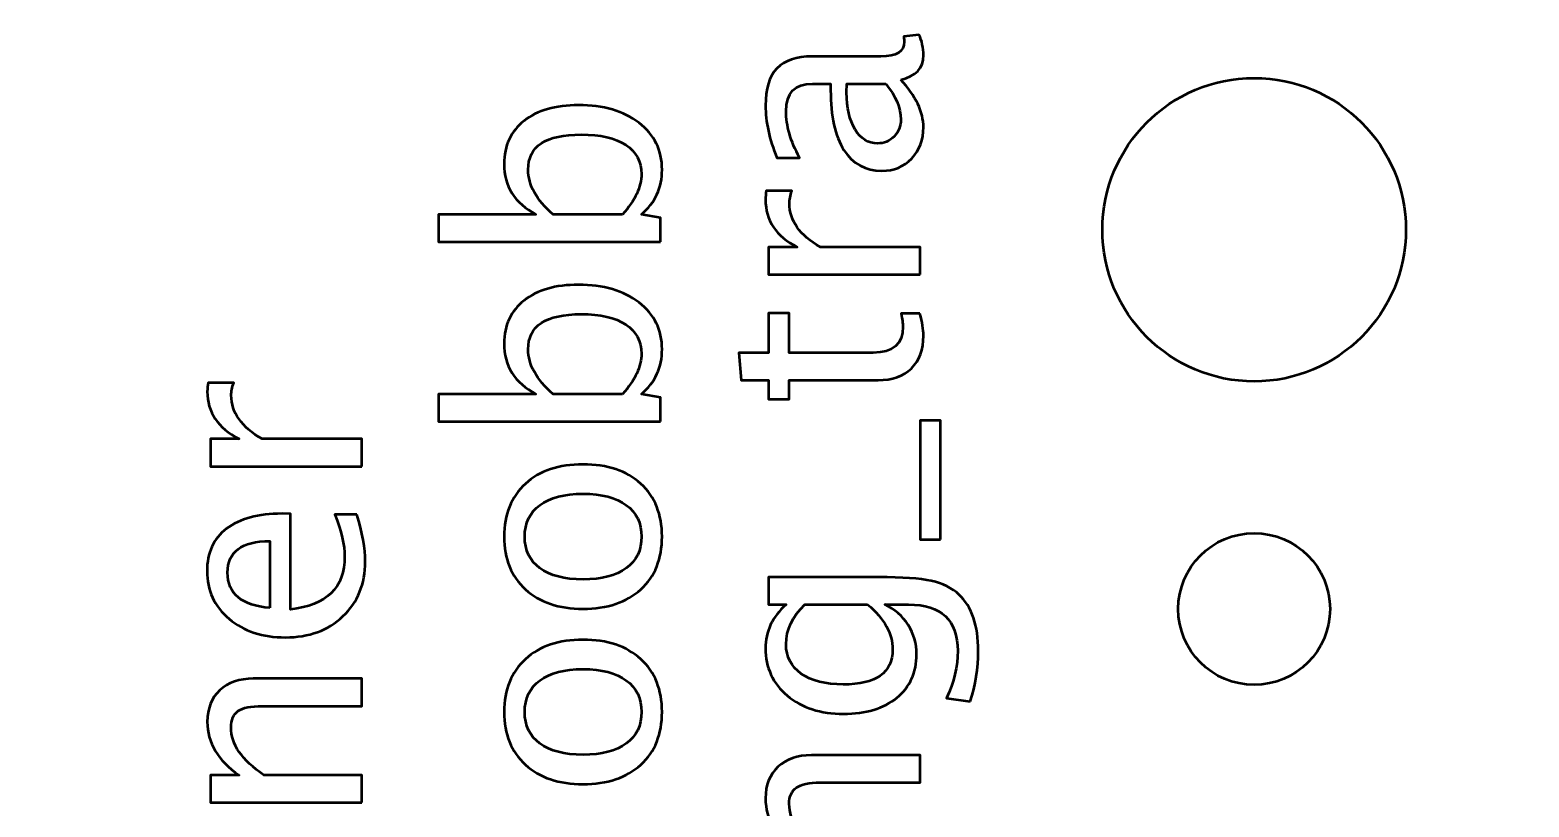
# Model space of a CAD drawing. Header units: centimetres. Extents: x -42.5 to 44.4, y -43.5 to 43.2.
# Drawn here: x -24.17 to -21.207, y -31.892 to -30.355 of the extents above; entities that cross this region are included whole.
import ezdxf

# ---------------------------------------------------------------- set-up
doc = ezdxf.new("R2010")
doc.units = ezdxf.units.CM
doc.header["$MEASUREMENT"] = 0
doc.layers.add('Layer 1', color=7, linetype='Continuous')

msp = doc.modelspace()

# ---------------------------------------------------------------- linework, layer by layer
at = {"layer": 'Layer 1', "lineweight": 53}
for points, knots in [([(-41.95, -42.95), (-41.95, -42.95), (-41.95, -14.05), (-41.95, -14.05), (-41.95, -14.05), (-41.95, -13.77386), (-41.72614, -13.55), (-41.45, -13.55), (-41.45, -13.55), (-41.45, -13.55), (-21.55, -13.55), (-21.55, -13.55), (-21.55, -13.55), (-21.27386, -13.55), (-21.05, -13.77386), (-21.05, -14.05), (-21.05, -14.05), (-21.05, -14.05), (-21.05, -42.95), (-21.05, -42.95), (-21.05, -42.95), (-21.05, -43.22614), (-21.27386, -43.45), (-21.55, -43.45), (-21.55, -43.45), (-21.55, -43.45), (-41.45, -43.45), (-41.45, -43.45), (-41.45, -43.45), (-41.72614, -43.45), (-41.95, -43.22614), (-41.95, -42.95)], [0, 0, 0, 0, 0.1111111, 0.1111111, 0.1111111, 0.1111111, 0.2222222, 0.2222222, 0.2222222, 0.2222222, 0.3333333, 0.3333333, 0.3333333, 0.3333333, 0.4444444, 0.4444444, 0.4444444, 0.4444444, 0.5555556, 0.5555556, 0.5555556, 0.5555556, 0.6666667, 0.6666667, 0.6666667, 0.6666667, 0.7777778, 0.7777778, 0.7777778, 0.7777778, 1, 1, 1, 1]), ([(-22.05, -30.75), (-22.05, -30.91569), (-21.91569, -31.05), (-21.75, -31.05), (-21.75, -31.05), (-21.58431, -31.05), (-21.45, -30.91569), (-21.45, -30.75), (-21.45, -30.75), (-21.45, -30.58431), (-21.58431, -30.45), (-21.75, -30.45), (-21.75, -30.45), (-21.91569, -30.45), (-22.05, -30.58431), (-22.05, -30.75)], [0, 0, 0, 0, 0.2, 0.2, 0.2, 0.2, 0.4, 0.4, 0.4, 0.4, 0.6, 0.6, 0.6, 0.6, 1, 1, 1, 1]), ([(-21.9, -31.5), (-21.9, -31.58284), (-21.83284, -31.65), (-21.75, -31.65), (-21.75, -31.65), (-21.66716, -31.65), (-21.6, -31.58284), (-21.6, -31.5), (-21.6, -31.5), (-21.6, -31.41716), (-21.66716, -31.35), (-21.75, -31.35), (-21.75, -31.35), (-21.83284, -31.35), (-21.9, -31.41716), (-21.9, -31.5)], [0, 0, 0, 0, 0.2, 0.2, 0.2, 0.2, 0.4, 0.4, 0.4, 0.4, 0.6, 0.6, 0.6, 0.6, 1, 1, 1, 1])]:
    msp.add_open_spline(points, degree=3, knots=knots, dxfattribs=at)
at = {"layer": 'Layer 1', "color": 5, "lineweight": 53}
for points, knots in [([(-22.44858, -30.45339), (-22.41866, -30.48594), (-22.40371, -30.51726), (-22.40371, -30.54737), (-22.40371, -30.54737), (-22.40371, -30.57211), (-22.41142, -30.59271), (-22.42694, -30.60898), (-22.42694, -30.60898), (-22.44246, -30.62535), (-22.46203, -30.63354), (-22.48564, -30.63354), (-22.48564, -30.63354), (-22.51829, -30.63354), (-22.54341, -30.6198), (-22.5609, -30.59233), (-22.5609, -30.59233), (-22.5784, -30.56486), (-22.58715, -30.52545), (-22.58715, -30.47408), (-22.58715, -30.47408), (-22.58715, -30.47408), (-22.58715, -30.46138), (-22.58715, -30.46138), (-22.58715, -30.46138), (-22.58715, -30.46138), (-22.62318, -30.46138), (-22.62318, -30.46138), (-22.62318, -30.46138), (-22.65789, -30.46138), (-22.6752, -30.47945), (-22.6752, -30.51566), (-22.6752, -30.51566), (-22.6752, -30.5437), (-22.66636, -30.57437), (-22.64867, -30.60757), (-22.64867, -30.60757), (-22.64867, -30.60757), (-22.69326, -30.60757), (-22.69326, -30.60757), (-22.69326, -30.60757), (-22.70832, -30.57107), (-22.71584, -30.53664), (-22.71584, -30.50438), (-22.71584, -30.50438), (-22.71584, -30.47117), (-22.70832, -30.44661), (-22.69317, -30.4309), (-22.69317, -30.4309), (-22.67802, -30.4151), (-22.65469, -30.4072), (-22.62318, -30.4072), (-22.62318, -30.4072), (-22.62318, -30.4072), (-22.488, -30.4072), (-22.488, -30.4072), (-22.488, -30.4072), (-22.45705, -30.4072), (-22.44152, -30.3977), (-22.44152, -30.3786), (-22.44152, -30.3786), (-22.44152, -30.37625), (-22.4419, -30.37277), (-22.44265, -30.36816), (-22.44265, -30.36816), (-22.44265, -30.36816), (-22.41255, -30.3643), (-22.41255, -30.3643), (-22.41255, -30.3643), (-22.40662, -30.37662), (-22.40371, -30.39017), (-22.40371, -30.40503), (-22.40371, -30.40503), (-22.40371, -30.43034), (-22.41866, -30.44643), (-22.44858, -30.45339)], [0, 0, 0, 0, 0.05, 0.05, 0.05, 0.05, 0.1, 0.1, 0.1, 0.1, 0.15, 0.15, 0.15, 0.15, 0.2, 0.2, 0.2, 0.2, 0.25, 0.25, 0.25, 0.25, 0.3, 0.3, 0.3, 0.3, 0.35, 0.35, 0.35, 0.35, 0.4, 0.4, 0.4, 0.4, 0.45, 0.45, 0.45, 0.45, 0.5, 0.5, 0.5, 0.5, 0.55, 0.55, 0.55, 0.55, 0.6, 0.6, 0.6, 0.6, 0.65, 0.65, 0.65, 0.65, 0.7, 0.7, 0.7, 0.7, 0.75, 0.75, 0.75, 0.75, 0.8, 0.8, 0.8, 0.8, 0.85, 0.85, 0.85, 0.85, 0.9, 0.9, 0.9, 0.9, 1, 1, 1, 1]), ([(-22.47812, -30.46138), (-22.47812, -30.46138), (-22.55498, -30.46138), (-22.55498, -30.46138), (-22.55498, -30.46138), (-22.55498, -30.46138), (-22.55554, -30.47879), (-22.55554, -30.47879), (-22.55554, -30.47879), (-22.55554, -30.50889), (-22.54999, -30.53316), (-22.53889, -30.55169), (-22.53889, -30.55169), (-22.5277, -30.57013), (-22.51293, -30.57935), (-22.49449, -30.57935), (-22.49449, -30.57935), (-22.4816, -30.57935), (-22.47069, -30.57474), (-22.46175, -30.56562), (-22.46175, -30.56562), (-22.45281, -30.5564), (-22.4483, -30.5452), (-22.4483, -30.53194), (-22.4483, -30.53194), (-22.4483, -30.50936), (-22.45827, -30.48584), (-22.47812, -30.46138)], [0, 0, 0, 0, 0.125, 0.125, 0.125, 0.125, 0.25, 0.25, 0.25, 0.25, 0.375, 0.375, 0.375, 0.375, 0.5, 0.5, 0.5, 0.5, 0.625, 0.625, 0.625, 0.625, 0.75, 0.75, 0.75, 0.75, 1, 1, 1, 1]), ([(-22.92369, -30.77399), (-22.92369, -30.77399), (-23.36226, -30.77399), (-23.36226, -30.77399), (-23.36226, -30.77399), (-23.36226, -30.77399), (-23.36226, -30.71981), (-23.36226, -30.71981), (-23.36226, -30.71981), (-23.36226, -30.71981), (-23.1697, -30.71981), (-23.1697, -30.71981), (-23.1697, -30.71981), (-23.21156, -30.69761), (-23.23244, -30.66421), (-23.23244, -30.61971), (-23.23244, -30.61971), (-23.23244, -30.58368), (-23.21937, -30.55537), (-23.19312, -30.53467), (-23.19312, -30.53467), (-23.16687, -30.51398), (-23.13103, -30.50363), (-23.08559, -30.50363), (-23.08559, -30.50363), (-23.03611, -30.50363), (-22.99613, -30.51539), (-22.96584, -30.53881), (-22.96584, -30.53881), (-22.93545, -30.56223), (-22.92031, -30.59309), (-22.92031, -30.63128), (-22.92031, -30.63128), (-22.92031, -30.66675), (-22.93385, -30.69629), (-22.96104, -30.71981), (-22.96104, -30.71981), (-22.96104, -30.71981), (-22.92369, -30.72639), (-22.92369, -30.72639), (-22.92369, -30.72639), (-22.92369, -30.72639), (-22.92369, -30.77399), (-22.92369, -30.77399)], [0, 0, 0, 0, 0.0833333, 0.0833333, 0.0833333, 0.0833333, 0.1666667, 0.1666667, 0.1666667, 0.1666667, 0.25, 0.25, 0.25, 0.25, 0.3333333, 0.3333333, 0.3333333, 0.3333333, 0.4166667, 0.4166667, 0.4166667, 0.4166667, 0.5, 0.5, 0.5, 0.5, 0.5833333, 0.5833333, 0.5833333, 0.5833333, 0.6666667, 0.6666667, 0.6666667, 0.6666667, 0.75, 0.75, 0.75, 0.75, 0.8333333, 0.8333333, 0.8333333, 0.8333333, 1, 1, 1, 1]), ([(-22.99839, -30.71981), (-22.97346, -30.69187), (-22.96095, -30.66524), (-22.96095, -30.63994), (-22.96095, -30.63994), (-22.96095, -30.61501), (-22.97139, -30.59572), (-22.99218, -30.58218), (-22.99218, -30.58218), (-23.01297, -30.56854), (-23.04223, -30.56176), (-23.08004, -30.56176), (-23.08004, -30.56176), (-23.15003, -30.56176), (-23.18503, -30.58491), (-23.18503, -30.63119), (-23.18503, -30.63119), (-23.18503, -30.66148), (-23.16866, -30.69102), (-23.13583, -30.71981), (-23.13583, -30.71981), (-23.13583, -30.71981), (-22.99839, -30.71981), (-22.99839, -30.71981)], [0, 0, 0, 0, 0.1428571, 0.1428571, 0.1428571, 0.1428571, 0.2857143, 0.2857143, 0.2857143, 0.2857143, 0.4285714, 0.4285714, 0.4285714, 0.4285714, 0.5714286, 0.5714286, 0.5714286, 0.5714286, 0.7142857, 0.7142857, 0.7142857, 0.7142857, 1, 1, 1, 1]), ([(-22.41048, -30.83852), (-22.41048, -30.83852), (-22.70963, -30.83852), (-22.70963, -30.83852), (-22.70963, -30.83852), (-22.70963, -30.83852), (-22.70963, -30.78434), (-22.70963, -30.78434), (-22.70963, -30.78434), (-22.70963, -30.78434), (-22.6531, -30.78434), (-22.6531, -30.78434), (-22.6531, -30.78434), (-22.69496, -30.76279), (-22.71584, -30.73156), (-22.71584, -30.69055), (-22.71584, -30.69055), (-22.71584, -30.685), (-22.71537, -30.67916), (-22.71443, -30.67314), (-22.71443, -30.67314), (-22.71443, -30.67314), (-22.66373, -30.67314), (-22.66373, -30.67314), (-22.66373, -30.67314), (-22.66683, -30.68255), (-22.66843, -30.69083), (-22.66843, -30.69798), (-22.66843, -30.69798), (-22.66843, -30.73241), (-22.64811, -30.7612), (-22.60738, -30.78434), (-22.60738, -30.78434), (-22.60738, -30.78434), (-22.41048, -30.78434), (-22.41048, -30.78434), (-22.41048, -30.78434), (-22.41048, -30.78434), (-22.41048, -30.83852), (-22.41048, -30.83852)], [0, 0, 0, 0, 0.0909091, 0.0909091, 0.0909091, 0.0909091, 0.1818182, 0.1818182, 0.1818182, 0.1818182, 0.2727273, 0.2727273, 0.2727273, 0.2727273, 0.3636364, 0.3636364, 0.3636364, 0.3636364, 0.4545455, 0.4545455, 0.4545455, 0.4545455, 0.5454545, 0.5454545, 0.5454545, 0.5454545, 0.6363636, 0.6363636, 0.6363636, 0.6363636, 0.7272727, 0.7272727, 0.7272727, 0.7272727, 0.8181818, 0.8181818, 0.8181818, 0.8181818, 1, 1, 1, 1]), ([(-22.92369, -31.12921), (-22.92369, -31.12921), (-23.36226, -31.12921), (-23.36226, -31.12921), (-23.36226, -31.12921), (-23.36226, -31.12921), (-23.36226, -31.07503), (-23.36226, -31.07503), (-23.36226, -31.07503), (-23.36226, -31.07503), (-23.1697, -31.07503), (-23.1697, -31.07503), (-23.1697, -31.07503), (-23.21156, -31.05283), (-23.23244, -31.01943), (-23.23244, -30.97493), (-23.23244, -30.97493), (-23.23244, -30.9389), (-23.21937, -30.91059), (-23.19312, -30.88989), (-23.19312, -30.88989), (-23.16687, -30.8692), (-23.13103, -30.85885), (-23.08559, -30.85885), (-23.08559, -30.85885), (-23.03611, -30.85885), (-22.99613, -30.87061), (-22.96584, -30.89403), (-22.96584, -30.89403), (-22.93545, -30.91745), (-22.92031, -30.94831), (-22.92031, -30.9865), (-22.92031, -30.9865), (-22.92031, -31.02197), (-22.93385, -31.05151), (-22.96104, -31.07503), (-22.96104, -31.07503), (-22.96104, -31.07503), (-22.92369, -31.08161), (-22.92369, -31.08161), (-22.92369, -31.08161), (-22.92369, -31.08161), (-22.92369, -31.12921), (-22.92369, -31.12921)], [0, 0, 0, 0, 0.0833333, 0.0833333, 0.0833333, 0.0833333, 0.1666667, 0.1666667, 0.1666667, 0.1666667, 0.25, 0.25, 0.25, 0.25, 0.3333333, 0.3333333, 0.3333333, 0.3333333, 0.4166667, 0.4166667, 0.4166667, 0.4166667, 0.5, 0.5, 0.5, 0.5, 0.5833333, 0.5833333, 0.5833333, 0.5833333, 0.6666667, 0.6666667, 0.6666667, 0.6666667, 0.75, 0.75, 0.75, 0.75, 0.8333333, 0.8333333, 0.8333333, 0.8333333, 1, 1, 1, 1]), ([(-22.99839, -31.07503), (-22.97346, -31.04709), (-22.96095, -31.02046), (-22.96095, -30.99516), (-22.96095, -30.99516), (-22.96095, -30.97023), (-22.97139, -30.95094), (-22.99218, -30.9374), (-22.99218, -30.9374), (-23.01297, -30.92376), (-23.04223, -30.91698), (-23.08004, -30.91698), (-23.08004, -30.91698), (-23.15003, -30.91698), (-23.18503, -30.94013), (-23.18503, -30.98641), (-23.18503, -30.98641), (-23.18503, -31.0167), (-23.16866, -31.04624), (-23.13583, -31.07503), (-23.13583, -31.07503), (-23.13583, -31.07503), (-22.99839, -31.07503), (-22.99839, -31.07503)], [0, 0, 0, 0, 0.1428571, 0.1428571, 0.1428571, 0.1428571, 0.2857143, 0.2857143, 0.2857143, 0.2857143, 0.4285714, 0.4285714, 0.4285714, 0.4285714, 0.5714286, 0.5714286, 0.5714286, 0.5714286, 0.7142857, 0.7142857, 0.7142857, 0.7142857, 1, 1, 1, 1]), ([(-22.41057, -30.91585), (-22.40596, -30.9326), (-22.40371, -30.94718), (-22.40371, -30.9595), (-22.40371, -30.9595), (-22.40371, -30.98716), (-22.41161, -31.0087), (-22.42741, -31.02413), (-22.42741, -31.02413), (-22.44322, -31.03965), (-22.46514, -31.04737), (-22.49326, -31.04737), (-22.49326, -31.04737), (-22.49326, -31.04737), (-22.66899, -31.04737), (-22.66899, -31.04737), (-22.66899, -31.04737), (-22.66899, -31.04737), (-22.66899, -31.08481), (-22.66899, -31.08481), (-22.66899, -31.08481), (-22.66899, -31.08481), (-22.70963, -31.08481), (-22.70963, -31.08481), (-22.70963, -31.08481), (-22.70963, -31.08481), (-22.70963, -31.04737), (-22.70963, -31.04737), (-22.70963, -31.04737), (-22.70963, -31.04737), (-22.76373, -31.04737), (-22.76373, -31.04737), (-22.76373, -31.04737), (-22.76373, -31.04737), (-22.7689, -30.99318), (-22.7689, -30.99318), (-22.7689, -30.99318), (-22.7689, -30.99318), (-22.70963, -30.99318), (-22.70963, -30.99318), (-22.70963, -30.99318), (-22.70963, -30.99318), (-22.70963, -30.91472), (-22.70963, -30.91472), (-22.70963, -30.91472), (-22.70963, -30.91472), (-22.66899, -30.91472), (-22.66899, -30.91472), (-22.66899, -30.91472), (-22.66899, -30.91472), (-22.66899, -30.99318), (-22.66899, -30.99318), (-22.66899, -30.99318), (-22.66899, -30.99318), (-22.50305, -30.99318), (-22.50305, -30.99318), (-22.50305, -30.99318), (-22.46391, -30.99318), (-22.44435, -30.97615), (-22.44435, -30.94219), (-22.44435, -30.94219), (-22.44435, -30.93495), (-22.44557, -30.9262), (-22.44792, -30.91585), (-22.44792, -30.91585), (-22.44792, -30.91585), (-22.41057, -30.91585), (-22.41057, -30.91585)], [0, 0, 0, 0, 0.0555556, 0.0555556, 0.0555556, 0.0555556, 0.1111111, 0.1111111, 0.1111111, 0.1111111, 0.1666667, 0.1666667, 0.1666667, 0.1666667, 0.2222222, 0.2222222, 0.2222222, 0.2222222, 0.2777778, 0.2777778, 0.2777778, 0.2777778, 0.3333333, 0.3333333, 0.3333333, 0.3333333, 0.3888889, 0.3888889, 0.3888889, 0.3888889, 0.4444444, 0.4444444, 0.4444444, 0.4444444, 0.5, 0.5, 0.5, 0.5, 0.5555556, 0.5555556, 0.5555556, 0.5555556, 0.6111111, 0.6111111, 0.6111111, 0.6111111, 0.6666667, 0.6666667, 0.6666667, 0.6666667, 0.7222222, 0.7222222, 0.7222222, 0.7222222, 0.7777778, 0.7777778, 0.7777778, 0.7777778, 0.8333333, 0.8333333, 0.8333333, 0.8333333, 0.8888889, 0.8888889, 0.8888889, 0.8888889, 1, 1, 1, 1]), ([(-23.51383, -31.21792), (-23.51383, -31.21792), (-23.81298, -31.21792), (-23.81298, -31.21792), (-23.81298, -31.21792), (-23.81298, -31.21792), (-23.81298, -31.16374), (-23.81298, -31.16374), (-23.81298, -31.16374), (-23.81298, -31.16374), (-23.75645, -31.16374), (-23.75645, -31.16374), (-23.75645, -31.16374), (-23.79831, -31.14219), (-23.81919, -31.11096), (-23.81919, -31.06995), (-23.81919, -31.06995), (-23.81919, -31.0644), (-23.81872, -31.05856), (-23.81778, -31.05254), (-23.81778, -31.05254), (-23.81778, -31.05254), (-23.76708, -31.05254), (-23.76708, -31.05254), (-23.76708, -31.05254), (-23.77018, -31.06195), (-23.77178, -31.07023), (-23.77178, -31.07738), (-23.77178, -31.07738), (-23.77178, -31.11181), (-23.75146, -31.1406), (-23.71073, -31.16374), (-23.71073, -31.16374), (-23.71073, -31.16374), (-23.51383, -31.16374), (-23.51383, -31.16374), (-23.51383, -31.16374), (-23.51383, -31.16374), (-23.51383, -31.21792), (-23.51383, -31.21792)], [0, 0, 0, 0, 0.0909091, 0.0909091, 0.0909091, 0.0909091, 0.1818182, 0.1818182, 0.1818182, 0.1818182, 0.2727273, 0.2727273, 0.2727273, 0.2727273, 0.3636364, 0.3636364, 0.3636364, 0.3636364, 0.4545455, 0.4545455, 0.4545455, 0.4545455, 0.5454545, 0.5454545, 0.5454545, 0.5454545, 0.6363636, 0.6363636, 0.6363636, 0.6363636, 0.7272727, 0.7272727, 0.7272727, 0.7272727, 0.8181818, 0.8181818, 0.8181818, 0.8181818, 1, 1, 1, 1]), ([(-22.36984, -31.36232), (-22.36984, -31.36232), (-22.41048, -31.36232), (-22.41048, -31.36232), (-22.41048, -31.36232), (-22.41048, -31.36232), (-22.41048, -31.12752), (-22.41048, -31.12752), (-22.41048, -31.12752), (-22.41048, -31.12752), (-22.36984, -31.12752), (-22.36984, -31.12752), (-22.36984, -31.12752), (-22.36984, -31.12752), (-22.36984, -31.36232), (-22.36984, -31.36232)], [0, 0, 0, 0, 0.2, 0.2, 0.2, 0.2, 0.4, 0.4, 0.4, 0.4, 0.6, 0.6, 0.6, 0.6, 1, 1, 1, 1]), ([(-22.92031, -31.35687), (-22.92031, -31.4008), (-22.93432, -31.43561), (-22.96236, -31.46119), (-22.96236, -31.46119), (-22.99039, -31.48688), (-23.02849, -31.49967), (-23.07656, -31.49967), (-23.07656, -31.49967), (-23.12454, -31.49967), (-23.16255, -31.48688), (-23.19049, -31.46119), (-23.19049, -31.46119), (-23.21843, -31.43561), (-23.23244, -31.4008), (-23.23244, -31.35687), (-23.23244, -31.35687), (-23.23244, -31.31293), (-23.21843, -31.27813), (-23.19049, -31.25254), (-23.19049, -31.25254), (-23.16255, -31.22686), (-23.12454, -31.21406), (-23.07656, -31.21406), (-23.07656, -31.21406), (-23.02849, -31.21406), (-22.99039, -31.22686), (-22.96236, -31.25254), (-22.96236, -31.25254), (-22.93432, -31.27813), (-22.92031, -31.31293), (-22.92031, -31.35687)], [0, 0, 0, 0, 0.1111111, 0.1111111, 0.1111111, 0.1111111, 0.2222222, 0.2222222, 0.2222222, 0.2222222, 0.3333333, 0.3333333, 0.3333333, 0.3333333, 0.4444444, 0.4444444, 0.4444444, 0.4444444, 0.5555556, 0.5555556, 0.5555556, 0.5555556, 0.6666667, 0.6666667, 0.6666667, 0.6666667, 0.7777778, 0.7777778, 0.7777778, 0.7777778, 1, 1, 1, 1]), ([(-22.96095, -31.35696), (-22.96095, -31.33015), (-22.97101, -31.30927), (-22.99124, -31.2944), (-22.99124, -31.2944), (-23.01137, -31.27963), (-23.03987, -31.2722), (-23.07656, -31.2722), (-23.07656, -31.2722), (-23.11316, -31.2722), (-23.14157, -31.27963), (-23.1617, -31.2944), (-23.1617, -31.2944), (-23.18174, -31.30927), (-23.1918, -31.33015), (-23.1918, -31.35696), (-23.1918, -31.35696), (-23.1918, -31.38387), (-23.18174, -31.40475), (-23.1617, -31.41943), (-23.1617, -31.41943), (-23.14157, -31.4342), (-23.11316, -31.44153), (-23.07656, -31.44153), (-23.07656, -31.44153), (-23.03987, -31.44153), (-23.01137, -31.4342), (-22.99124, -31.41943), (-22.99124, -31.41943), (-22.97101, -31.40475), (-22.96095, -31.38387), (-22.96095, -31.35696)], [0, 0, 0, 0, 0.1111111, 0.1111111, 0.1111111, 0.1111111, 0.2222222, 0.2222222, 0.2222222, 0.2222222, 0.3333333, 0.3333333, 0.3333333, 0.3333333, 0.4444444, 0.4444444, 0.4444444, 0.4444444, 0.5555556, 0.5555556, 0.5555556, 0.5555556, 0.6666667, 0.6666667, 0.6666667, 0.6666667, 0.7777778, 0.7777778, 0.7777778, 0.7777778, 1, 1, 1, 1]), ([(-23.52343, -31.31285), (-23.51251, -31.34925), (-23.50706, -31.38039), (-23.50706, -31.40636), (-23.50706, -31.40636), (-23.50706, -31.45066), (-23.52173, -31.48669), (-23.55099, -31.51445), (-23.55099, -31.51445), (-23.58025, -31.5422), (-23.61816, -31.55612), (-23.66482, -31.55612), (-23.66482, -31.55612), (-23.71007, -31.55612), (-23.74723, -31.54389), (-23.77629, -31.51934), (-23.77629, -31.51934), (-23.80527, -31.49478), (-23.81976, -31.46336), (-23.81976, -31.42508), (-23.81976, -31.42508), (-23.81976, -31.38886), (-23.80687, -31.36082), (-23.78109, -31.34107), (-23.78109, -31.34107), (-23.75532, -31.32131), (-23.71882, -31.31144), (-23.6715, -31.31144), (-23.6715, -31.31144), (-23.6715, -31.31144), (-23.65494, -31.31172), (-23.65494, -31.31172), (-23.65494, -31.31172), (-23.65494, -31.31172), (-23.65494, -31.50081), (-23.65494, -31.50081), (-23.65494, -31.50081), (-23.58344, -31.4929), (-23.5477, -31.458), (-23.5477, -31.3962), (-23.5477, -31.3962), (-23.5477, -31.37352), (-23.55409, -31.34577), (-23.56689, -31.31285), (-23.56689, -31.31285), (-23.56689, -31.31285), (-23.52343, -31.31285), (-23.52343, -31.31285)], [0, 0, 0, 0, 0.0769231, 0.0769231, 0.0769231, 0.0769231, 0.1538462, 0.1538462, 0.1538462, 0.1538462, 0.2307692, 0.2307692, 0.2307692, 0.2307692, 0.3076923, 0.3076923, 0.3076923, 0.3076923, 0.3846154, 0.3846154, 0.3846154, 0.3846154, 0.4615385, 0.4615385, 0.4615385, 0.4615385, 0.5384615, 0.5384615, 0.5384615, 0.5384615, 0.6153846, 0.6153846, 0.6153846, 0.6153846, 0.6923077, 0.6923077, 0.6923077, 0.6923077, 0.7692308, 0.7692308, 0.7692308, 0.7692308, 0.8461538, 0.8461538, 0.8461538, 0.8461538, 1, 1, 1, 1]), ([(-23.69558, -31.49798), (-23.69558, -31.49798), (-23.69558, -31.3659), (-23.69558, -31.3659), (-23.69558, -31.3659), (-23.75127, -31.3659), (-23.77912, -31.38669), (-23.77912, -31.42818), (-23.77912, -31.42818), (-23.77912, -31.46995), (-23.75127, -31.49319), (-23.69558, -31.49798)], [0, 0, 0, 0, 0.25, 0.25, 0.25, 0.25, 0.5, 0.5, 0.5, 0.5, 1, 1, 1, 1]), ([(-22.31114, -31.68264), (-22.31114, -31.68264), (-22.35799, -31.67625), (-22.35799, -31.67625), (-22.35799, -31.67625), (-22.34331, -31.64483), (-22.33597, -31.61369), (-22.33597, -31.58293), (-22.33597, -31.58293), (-22.33597, -31.52187), (-22.36834, -31.4913), (-22.43296, -31.4913), (-22.43296, -31.4913), (-22.43296, -31.4913), (-22.48, -31.4913), (-22.48, -31.4913), (-22.48, -31.4913), (-22.46015, -31.50071), (-22.44482, -31.51407), (-22.43381, -31.53147), (-22.43381, -31.53147), (-22.4228, -31.54887), (-22.41725, -31.56825), (-22.41725, -31.58961), (-22.41725, -31.58961), (-22.41725, -31.62582), (-22.43024, -31.65452), (-22.4562, -31.67568), (-22.4562, -31.67568), (-22.48216, -31.69685), (-22.51735, -31.70748), (-22.56175, -31.70748), (-22.56175, -31.70748), (-22.60719, -31.70748), (-22.64425, -31.69544), (-22.67294, -31.67136), (-22.67294, -31.67136), (-22.70154, -31.64718), (-22.71584, -31.61604), (-22.71584, -31.57775), (-22.71584, -31.57775), (-22.71584, -31.54426), (-22.7023, -31.51538), (-22.67511, -31.4913), (-22.67511, -31.4913), (-22.67511, -31.4913), (-22.70963, -31.4913), (-22.70963, -31.4913), (-22.70963, -31.4913), (-22.70963, -31.4913), (-22.70963, -31.43711), (-22.70963, -31.43711), (-22.70963, -31.43711), (-22.70963, -31.43711), (-22.49214, -31.43711), (-22.49214, -31.43711), (-22.49214, -31.43711), (-22.44538, -31.43711), (-22.41076, -31.43956), (-22.38828, -31.44445), (-22.38828, -31.44445), (-22.3658, -31.44925), (-22.34736, -31.45847), (-22.33306, -31.47183), (-22.33306, -31.47183), (-22.30794, -31.49553), (-22.29533, -31.5326), (-22.29533, -31.58293), (-22.29533, -31.58293), (-22.29533, -31.61745), (-22.3006, -31.65066), (-22.31114, -31.68264)], [0, 0, 0, 0, 0.0526316, 0.0526316, 0.0526316, 0.0526316, 0.1052632, 0.1052632, 0.1052632, 0.1052632, 0.1578947, 0.1578947, 0.1578947, 0.1578947, 0.2105263, 0.2105263, 0.2105263, 0.2105263, 0.2631579, 0.2631579, 0.2631579, 0.2631579, 0.3157895, 0.3157895, 0.3157895, 0.3157895, 0.3684211, 0.3684211, 0.3684211, 0.3684211, 0.4210526, 0.4210526, 0.4210526, 0.4210526, 0.4736842, 0.4736842, 0.4736842, 0.4736842, 0.5263158, 0.5263158, 0.5263158, 0.5263158, 0.5789474, 0.5789474, 0.5789474, 0.5789474, 0.6315789, 0.6315789, 0.6315789, 0.6315789, 0.6842105, 0.6842105, 0.6842105, 0.6842105, 0.7368421, 0.7368421, 0.7368421, 0.7368421, 0.7894737, 0.7894737, 0.7894737, 0.7894737, 0.8421053, 0.8421053, 0.8421053, 0.8421053, 0.8947368, 0.8947368, 0.8947368, 0.8947368, 1, 1, 1, 1]), ([(-22.51396, -31.4913), (-22.51396, -31.4913), (-22.63804, -31.4913), (-22.63804, -31.4913), (-22.63804, -31.4913), (-22.66278, -31.51519), (-22.6752, -31.54125), (-22.6752, -31.56938), (-22.6752, -31.56938), (-22.6752, -31.5944), (-22.66523, -31.61397), (-22.64519, -31.62808), (-22.64519, -31.62808), (-22.62525, -31.64229), (-22.5975, -31.64934), (-22.56213, -31.64934), (-22.56213, -31.64934), (-22.49712, -31.64934), (-22.46467, -31.62629), (-22.46467, -31.5801), (-22.46467, -31.5801), (-22.46467, -31.54868), (-22.48113, -31.51905), (-22.51396, -31.4913)], [0, 0, 0, 0, 0.1428571, 0.1428571, 0.1428571, 0.1428571, 0.2857143, 0.2857143, 0.2857143, 0.2857143, 0.4285714, 0.4285714, 0.4285714, 0.4285714, 0.5714286, 0.5714286, 0.5714286, 0.5714286, 0.7142857, 0.7142857, 0.7142857, 0.7142857, 1, 1, 1, 1]), ([(-22.92031, -31.70362), (-22.92031, -31.74755), (-22.93432, -31.78236), (-22.96236, -31.80794), (-22.96236, -31.80794), (-22.99039, -31.83363), (-23.02849, -31.84642), (-23.07656, -31.84642), (-23.07656, -31.84642), (-23.12454, -31.84642), (-23.16255, -31.83363), (-23.19049, -31.80794), (-23.19049, -31.80794), (-23.21843, -31.78236), (-23.23244, -31.74755), (-23.23244, -31.70362), (-23.23244, -31.70362), (-23.23244, -31.65968), (-23.21843, -31.62488), (-23.19049, -31.59929), (-23.19049, -31.59929), (-23.16255, -31.57361), (-23.12454, -31.56081), (-23.07656, -31.56081), (-23.07656, -31.56081), (-23.02849, -31.56081), (-22.99039, -31.57361), (-22.96236, -31.59929), (-22.96236, -31.59929), (-22.93432, -31.62488), (-22.92031, -31.65968), (-22.92031, -31.70362)], [0, 0, 0, 0, 0.1111111, 0.1111111, 0.1111111, 0.1111111, 0.2222222, 0.2222222, 0.2222222, 0.2222222, 0.3333333, 0.3333333, 0.3333333, 0.3333333, 0.4444444, 0.4444444, 0.4444444, 0.4444444, 0.5555556, 0.5555556, 0.5555556, 0.5555556, 0.6666667, 0.6666667, 0.6666667, 0.6666667, 0.7777778, 0.7777778, 0.7777778, 0.7777778, 1, 1, 1, 1]), ([(-23.51383, -31.88274), (-23.51383, -31.88274), (-23.81298, -31.88274), (-23.81298, -31.88274), (-23.81298, -31.88274), (-23.81298, -31.88274), (-23.81298, -31.82856), (-23.81298, -31.82856), (-23.81298, -31.82856), (-23.81298, -31.82856), (-23.75645, -31.82856), (-23.75645, -31.82856), (-23.75645, -31.82856), (-23.79831, -31.79987), (-23.81919, -31.76468), (-23.81919, -31.7231), (-23.81919, -31.7231), (-23.81919, -31.69695), (-23.81101, -31.67616), (-23.79454, -31.66082), (-23.79454, -31.66082), (-23.77818, -31.64549), (-23.75607, -31.63778), (-23.72841, -31.63778), (-23.72841, -31.63778), (-23.72841, -31.63778), (-23.51383, -31.63778), (-23.51383, -31.63778), (-23.51383, -31.63778), (-23.51383, -31.63778), (-23.51383, -31.69196), (-23.51383, -31.69196), (-23.51383, -31.69196), (-23.51383, -31.69196), (-23.71073, -31.69196), (-23.71073, -31.69196), (-23.71073, -31.69196), (-23.73293, -31.69196), (-23.74873, -31.69526), (-23.75814, -31.70175), (-23.75814, -31.70175), (-23.76764, -31.70833), (-23.77234, -31.71915), (-23.77234, -31.7343), (-23.77234, -31.7343), (-23.77234, -31.7676), (-23.75061, -31.79902), (-23.70715, -31.82856), (-23.70715, -31.82856), (-23.70715, -31.82856), (-23.51383, -31.82856), (-23.51383, -31.82856), (-23.51383, -31.82856), (-23.51383, -31.82856), (-23.51383, -31.88274), (-23.51383, -31.88274)], [0, 0, 0, 0, 0.0666667, 0.0666667, 0.0666667, 0.0666667, 0.1333333, 0.1333333, 0.1333333, 0.1333333, 0.2, 0.2, 0.2, 0.2, 0.2666667, 0.2666667, 0.2666667, 0.2666667, 0.3333333, 0.3333333, 0.3333333, 0.3333333, 0.4, 0.4, 0.4, 0.4, 0.4666667, 0.4666667, 0.4666667, 0.4666667, 0.5333333, 0.5333333, 0.5333333, 0.5333333, 0.6, 0.6, 0.6, 0.6, 0.6666667, 0.6666667, 0.6666667, 0.6666667, 0.7333333, 0.7333333, 0.7333333, 0.7333333, 0.8, 0.8, 0.8, 0.8, 0.8666667, 0.8666667, 0.8666667, 0.8666667, 1, 1, 1, 1]), ([(-22.96095, -31.70371), (-22.96095, -31.6769), (-22.97101, -31.65602), (-22.99124, -31.64115), (-22.99124, -31.64115), (-23.01137, -31.62638), (-23.03987, -31.61895), (-23.07656, -31.61895), (-23.07656, -31.61895), (-23.11316, -31.61895), (-23.14157, -31.62638), (-23.1617, -31.64115), (-23.1617, -31.64115), (-23.18174, -31.65602), (-23.1918, -31.6769), (-23.1918, -31.70371), (-23.1918, -31.70371), (-23.1918, -31.73062), (-23.18174, -31.7515), (-23.1617, -31.76618), (-23.1617, -31.76618), (-23.14157, -31.78095), (-23.11316, -31.78828), (-23.07656, -31.78828), (-23.07656, -31.78828), (-23.03987, -31.78828), (-23.01137, -31.78095), (-22.99124, -31.76618), (-22.99124, -31.76618), (-22.97101, -31.7515), (-22.96095, -31.73062), (-22.96095, -31.70371)], [0, 0, 0, 0, 0.1111111, 0.1111111, 0.1111111, 0.1111111, 0.2222222, 0.2222222, 0.2222222, 0.2222222, 0.3333333, 0.3333333, 0.3333333, 0.3333333, 0.4444444, 0.4444444, 0.4444444, 0.4444444, 0.5555556, 0.5555556, 0.5555556, 0.5555556, 0.6666667, 0.6666667, 0.6666667, 0.6666667, 0.7777778, 0.7777778, 0.7777778, 0.7777778, 1, 1, 1, 1]), ([(-22.41048, -32.0341), (-22.41048, -32.0341), (-22.70963, -32.0341), (-22.70963, -32.0341), (-22.70963, -32.0341), (-22.70963, -32.0341), (-22.70963, -31.97992), (-22.70963, -31.97992), (-22.70963, -31.97992), (-22.70963, -31.97992), (-22.6531, -31.97992), (-22.6531, -31.97992), (-22.6531, -31.97992), (-22.69496, -31.95123), (-22.71584, -31.91604), (-22.71584, -31.87446), (-22.71584, -31.87446), (-22.71584, -31.84831), (-22.70766, -31.82752), (-22.69119, -31.81218), (-22.69119, -31.81218), (-22.67483, -31.79685), (-22.65272, -31.78914), (-22.62506, -31.78914), (-22.62506, -31.78914), (-22.62506, -31.78914), (-22.41048, -31.78914), (-22.41048, -31.78914), (-22.41048, -31.78914), (-22.41048, -31.78914), (-22.41048, -31.84332), (-22.41048, -31.84332), (-22.41048, -31.84332), (-22.41048, -31.84332), (-22.60738, -31.84332), (-22.60738, -31.84332), (-22.60738, -31.84332), (-22.62958, -31.84332), (-22.64538, -31.84662), (-22.65479, -31.85311), (-22.65479, -31.85311), (-22.66429, -31.85969), (-22.66899, -31.87051), (-22.66899, -31.88566), (-22.66899, -31.88566), (-22.66899, -31.91896), (-22.64726, -31.95038), (-22.6038, -31.97992), (-22.6038, -31.97992), (-22.6038, -31.97992), (-22.41048, -31.97992), (-22.41048, -31.97992), (-22.41048, -31.97992), (-22.41048, -31.97992), (-22.41048, -32.0341), (-22.41048, -32.0341)], [0, 0, 0, 0, 0.0666667, 0.0666667, 0.0666667, 0.0666667, 0.1333333, 0.1333333, 0.1333333, 0.1333333, 0.2, 0.2, 0.2, 0.2, 0.2666667, 0.2666667, 0.2666667, 0.2666667, 0.3333333, 0.3333333, 0.3333333, 0.3333333, 0.4, 0.4, 0.4, 0.4, 0.4666667, 0.4666667, 0.4666667, 0.4666667, 0.5333333, 0.5333333, 0.5333333, 0.5333333, 0.6, 0.6, 0.6, 0.6, 0.6666667, 0.6666667, 0.6666667, 0.6666667, 0.7333333, 0.7333333, 0.7333333, 0.7333333, 0.8, 0.8, 0.8, 0.8, 0.8666667, 0.8666667, 0.8666667, 0.8666667, 1, 1, 1, 1])]:
    msp.add_open_spline(points, degree=3, knots=knots, dxfattribs=at)

doc.saveas('drawing.dxf')
